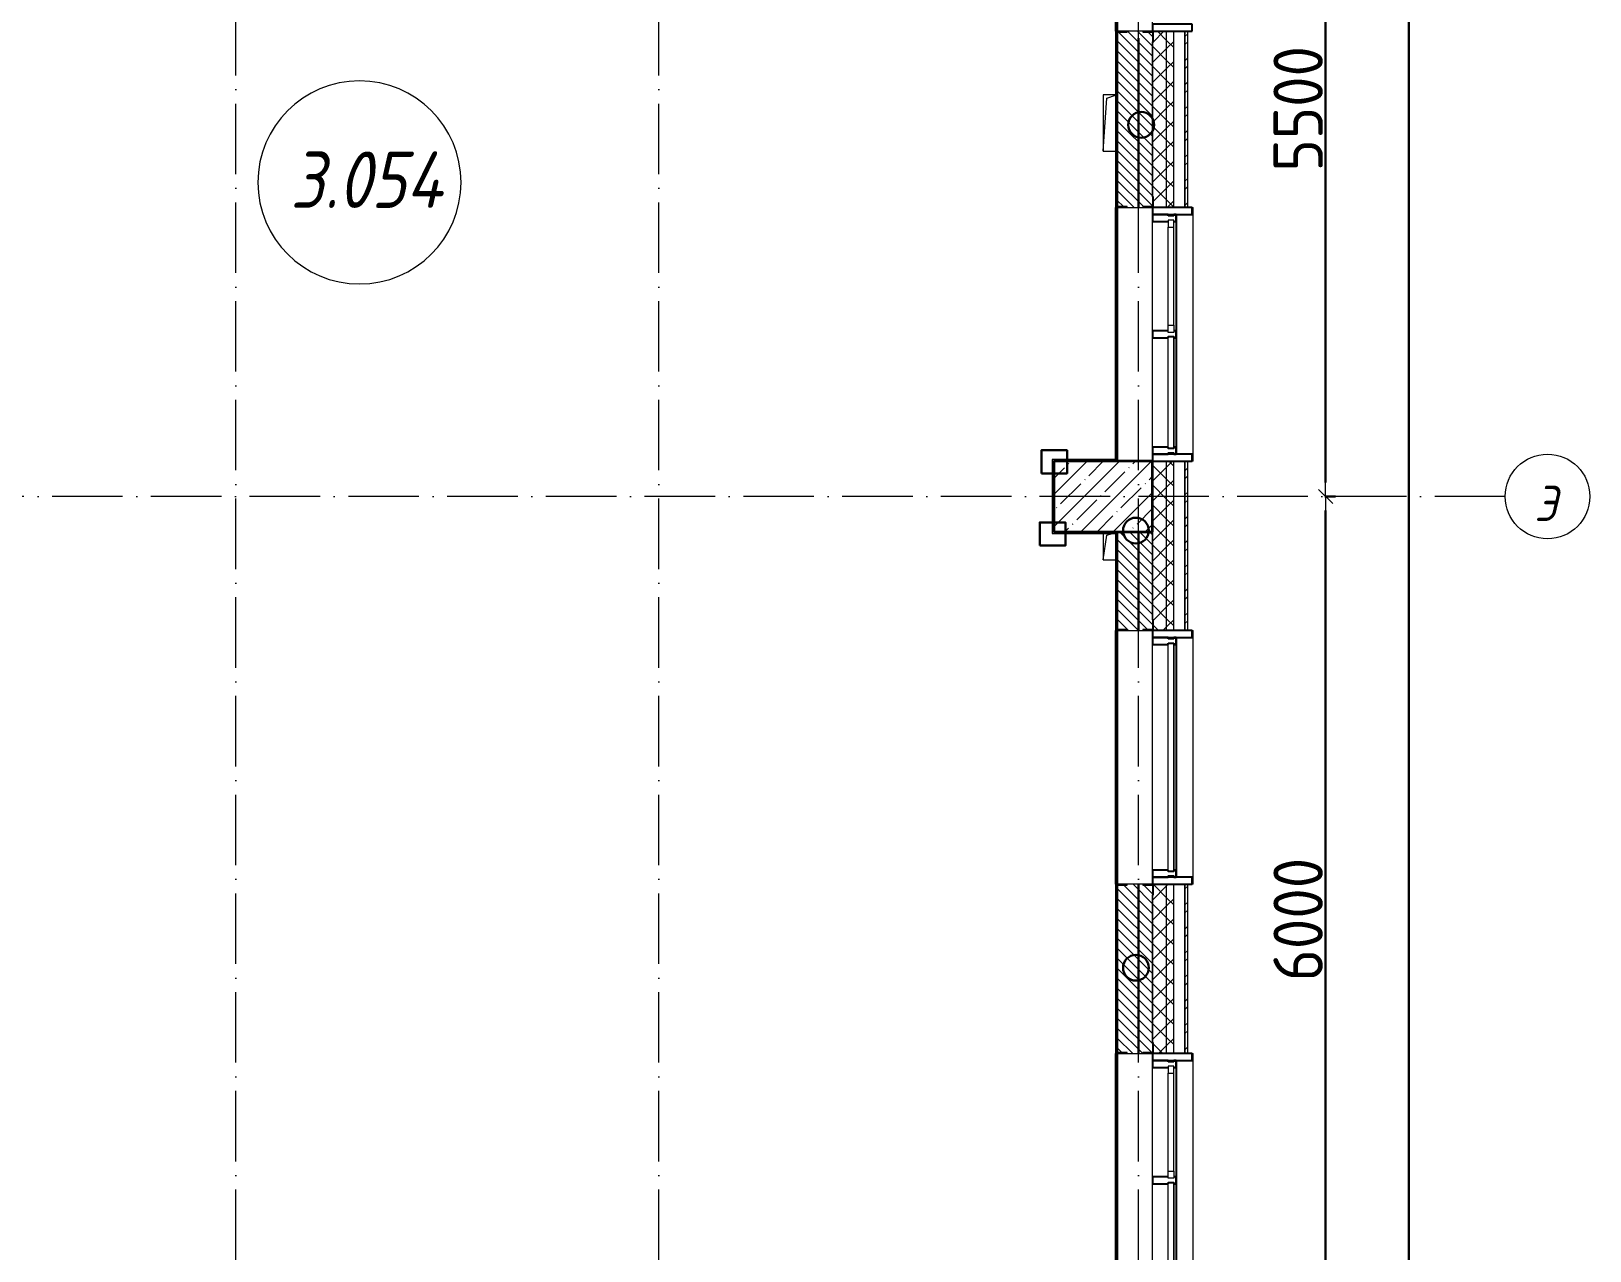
# Model space of a CAD drawing. Header units: millimetres. Extents: x -213536 to 1564669, y -45299 to 942238.
# Drawn here: x 448642 to 459692, y 460185 to 468835 of the extents above; entities that cross this region are included whole.
import ezdxf

# ---------------------------------------------------------------- set-up
doc = ezdxf.new("R2010")
doc.units = ezdxf.units.MM
doc.linetypes.add('50_200_ШТРИХ_1Т_ш5_п1_п1_', pattern=[700, 500, -100, 0, -100])
doc.linetypes.add('Штрих короткий', pattern=[300, 150, -150])
for name, color, linetype, lineweight in [('0-1', 7, 'Continuous', 5), ('0-2', 7, 'Continuous', 9), ('2.1) ПГП окна 2.8 м', 5, 'Continuous', 30), ('3) ЖБ 4м', 3, 'Continuous', 30), ('3.1) ЖБ окна 1.2 м', 102, 'Continuous', 30), ('4) Метл уголки', 6, 'Continuous', 30), ('5) Швы', 2, 'Continuous', 30), ('Импосты витража', 7, 'Continuous', 9), ('Импосты витража-1', 7, 'Continuous', 25), ('Каркас_Импост', 7, 'Continuous', 13), ('Марки помещений', 7, 'Continuous', 9), ('Несущие колонны', 7, 'Continuous', 9), ('Несущие колонны-1', 7, 'Continuous', 35), ('Обобщенные модели', 7, 'Continuous', 9), ('Общие ребра', 7, 'Continuous', 9), ('Окна', 7, 'Continuous', 9), ('Оси', 7, 'Continuous', 9), ('Оси-1', 7, 'Continuous', 20), ('Оси-2', 7, '50_200_ШТРИХ_1Т_ш5_п1_п1_', 9), ('Остекление-1', 7, 'Continuous', 9), ('Перемычка-1', 7, 'Штрих короткий', 9), ('Размеры', 7, 'Continuous', 15), ('Стены', 7, 'Continuous', 9), ('Стены-1', 7, 'Continuous', 13), ('Штриховка разреза-1', 7, 'Continuous', 9)]:
    doc.layers.add(name, color=color, linetype=linetype, lineweight=lineweight)
doc.layers.add('Каркас_Импост-2', color=7, linetype='Continuous', lineweight=9, true_color=0xaaaaaa)
doc.layers.get('0-2').off()
doc.styles.add('ISOCPEUR_I_1', font='isocpeui.ttf', dxfattribs={"width": 0.85, "height": 2.5})
doc.styles.add('ISOCPEUR_I_2', font='isocpeui.ttf', dxfattribs={"width": 0.85, "height": 2.3})
doc.styles.add('СПДС', font='isocpeur.ttf', dxfattribs={"width": 0.9})
doc.dimstyles.new('Размера А3', dxfattribs={"dimtxt": 200, "dimasz": 100, "dimexe": 70, "dimexo": 100, "dimgap": 20, "dimtad": 1, "dimdec": 0, "dimrnd": 10, "dimzin": 0, "dimdsep": 46, "dimtxsty": 'СПДС', "dimblk": 'ARROWHEAD_6', "dimcen": 1, "dimclrd": 256, "dimclre": 256, "dimclrt": 256, "dimazin": 0, "dimtfac": 1, "dimtdec": 0, "dimtmove": 2, "dimatfit": 3, "dimfxl": 1, "dimtolj": 1, "dimtzin": 0, "dimarcsym": 0})
pattern_1 = [(135, (0, 0), (-35.35534, -35.35534), [])]
pattern_2 = [(45, (0, 0), (-85.53659, 85.53659), []), (45, (57.02, 0), (-85.53659, 85.53659), [])]
pattern_3 = [(45, (0, 0), (-70.71068, 70.71068), []), (135, (0, 0), (-70.71068, -70.71068), [])]

# ---------------------------------------------------------------- blocks, each defined once
blk = doc.blocks.new('Ось сетки - Круг_Ø6_00__ISO-2_5_0_9K_-16731441-АИ2_03_План отделки стен 3-го этажа _Часть 2_')
at = {"layer": 'Оси-1'}
blk.add_circle((0, 0), 3, dxfattribs=at)
blk = doc.blocks.new('ARROWHEAD_6')
at = {"color": 0, "linetype": 'Continuous'}
for p, q in [((0, 0), (-1, 0)), ((-0.5, -0.5), (0.5, 0.5))]:
    blk.add_line(p, q, dxfattribs=at)
blk = doc.blocks.new('*D4707')
at = {"layer": 'Defpoints', "color": 0, "transparency": 16777216}
for p in [(457713, 465535), (457819, 465535), (457713, 459535)]:
    blk.add_point(p, dxfattribs=at)
at = {"layer": 'Размеры', "lineweight": -2, "transparency": 16777216}
for p, q in [((457813, 465535), (457889, 465535)), ((457819, 459635), (457819, 465435)), ((457813, 459535), (457889, 459535))]:
    blk.add_line(p, q, dxfattribs=at)
at = {"layer": 'Размеры', "lineweight": -2, "transparency": 16777216, "xscale": 100, "yscale": 100, "zscale": 100}
for p, rotation in [((457819, 465535), 90), ((457819, 459535), 270)]:
    blk.add_blockref('ARROWHEAD_6', p, dxfattribs=dict(at, rotation=rotation))
at = {"layer": 'Размеры', "transparency": 16777216, "insert": (457624, 462535), "char_height": 350, "width": 2.49, "attachment_point": 5, "rotation": 90, "style": 'СПДС'}
blk.add_mtext('\\A1;6000', dxfattribs=at)
blk = doc.blocks.new('*D4708')
at = {"layer": 'Defpoints', "color": 0, "transparency": 16777216}
for p in [(457713, 471035), (457819, 471035), (457713, 465535)]:
    blk.add_point(p, dxfattribs=at)
at = {"layer": 'Размеры', "lineweight": -2, "transparency": 16777216}
for p, q in [((457813, 471035), (457889, 471035)), ((457819, 465635), (457819, 470935)), ((457813, 465535), (457889, 465535))]:
    blk.add_line(p, q, dxfattribs=at)
at = {"layer": 'Размеры', "lineweight": -2, "transparency": 16777216, "xscale": 100, "yscale": 100, "zscale": 100}
for p, rotation in [((457819, 471035), 90), ((457819, 465535), 270)]:
    blk.add_blockref('ARROWHEAD_6', p, dxfattribs=dict(at, rotation=rotation))
at = {"layer": 'Размеры', "transparency": 16777216, "insert": (457624, 468285), "char_height": 350, "width": 2.49, "attachment_point": 5, "rotation": 90, "style": 'СПДС'}
blk.add_mtext('\\A1;5500', dxfattribs=at)
blk = doc.blocks.new('*D4710')
at = {"layer": 'Defpoints', "color": 0, "transparency": 16777216}
for p in [(458515, 474685), (458409, 441235), (458515, 441235)]:
    blk.add_point(p, dxfattribs=at)
at = {"layer": 'Размеры', "lineweight": -2, "transparency": 16777216}
for p, q in [((458415, 474685), (458339, 474685)), ((458409, 474585), (458409, 441335)), ((458415, 441235), (458339, 441235))]:
    blk.add_line(p, q, dxfattribs=at)
at = {"layer": 'Размеры', "lineweight": -2, "transparency": 16777216, "xscale": 100, "yscale": 100, "zscale": 100}
for p, rotation in [((458409, 474685), 90), ((458409, 441235), 270)]:
    blk.add_blockref('ARROWHEAD_6', p, dxfattribs=dict(at, rotation=rotation))
at = {"layer": 'Размеры', "transparency": 16777216, "insert": (458214, 457960), "char_height": 350, "width": 3.19, "attachment_point": 5, "rotation": 90, "style": 'СПДС'}
blk.add_mtext('\\A1;33450', dxfattribs=at)
blk = doc.blocks.new('BSC_Колонна _Прямоугольная - 500х700-V2-АИ2_03_План отделки стен 3-го этажа _Часть 2_')
at = {"layer": 'Несущие колонны'}
h = blk.add_hatch(dxfattribs=at)
h.set_pattern_fill('FP_7', color=256, style=0, pattern_type=2)
h.set_pattern_definition([(315, (-40300, 25550), (114.04925, 114.04925), []), (315, (-40300, 25435.95), (114.04925, 114.04925), [201.613, -40.323, 3.353, -36.97])])
h.paths.add_polyline_path([(-250, 350), (-250, -350), (250, -350), (250, 350)], flags=0)
at = {"layer": 'Несущие колонны-1'}
for p, q in [((250, 350), (-250, 350)), ((-250, 350), (-250, -350)), ((250, -350), (250, 350)), ((-250, -350), (250, -350))]:
    blk.add_line(p, q, dxfattribs=at)
blk = doc.blocks.new('Проем_Дверь_Прямоугольный - 1800х2700h_оконные проемы-25805030-АИ2_03_План отделки стен 3-го этажа _Часть 2_')
at = {"layer": 'Перемычка-1'}
for p, q in [((900, 125), (-900, 125)), ((900, -125), (-900, -125))]:
    blk.add_line(p, q, dxfattribs=at)
blk = doc.blocks.new('PNS_Панель прямоугольная2 - Нр_Стекло - 40мм-26243474-АИ2_03_План отделки стен 3-го этажа _Часть 2_')
at = {"layer": 'Каркас_Импост'}
for p, q in [((-397.5, 0), (-397.5, 40)), ((-397.5, 40), (-347.5, 40)), ((-347.5, 40), (-347.5, 0)), ((397.5, 40), (347.5, 40)), ((347.5, 40), (347.5, 0)), ((397.5, 0), (397.5, 40)), ((-347.5, 0), (-397.5, 0)), ((347.5, 0), (397.5, 0))]:
    blk.add_line(p, q, dxfattribs=at)
at = {"layer": 'Каркас_Импост-2'}
for p, q in [((-347.5, 40), (347.5, 40)), ((-347.5, 0), (347.5, 0))]:
    blk.add_line(p, q, dxfattribs=at)
blk = doc.blocks.new('Прямоугольный импост - Импост структурный с накладкой - 150мм-25647633-АИ2_03_План отделки стен 3-го этажа _Часть 2_')
at = {"layer": 'Импосты витража-1'}
for p, q in [((-25, 0), (-25, 17)), ((-25, 17), (25, 17)), ((-15, 0), (-25, 0)), ((-15, -40), (-15, 0)), ((25, 17), (25, 0)), ((-25, -150), (-25, -40)), ((-25, -40), (-15, -40)), ((25, -40), (25, -150)), ((25, -150), (-25, -150))]:
    blk.add_line(p, q, dxfattribs=at)
blk = doc.blocks.new('Прямоугольный импост - Импост структурный с накладкой - 150мм-25647642-АИ2_03_План отделки стен 3-го этажа _Часть 2_')
at = {"layer": 'Импосты витража'}
for p, q in [((27275, -100), (28050, -100)), ((27275, -267), (28050, -267))]:
    blk.add_line(p, q, dxfattribs=at)
blk = doc.blocks.new('Прямоугольный импост - Импост структурный с накладкой - 150мм-V161-АИ2_03_План отделки стен 3-го этажа _Часть 2_')
at = {"layer": 'Импосты витража-1'}
for p, q in [((-25, 0), (-25, 17)), ((-25, 17), (25, 17)), ((25, 0), (15, 0)), ((15, 0), (15, -40)), ((25, 17), (25, 0)), ((-25, -150), (-25, -40)), ((15, -40), (25, -40)), ((25, -40), (25, -150)), ((25, -150), (-25, -150))]:
    blk.add_line(p, q, dxfattribs=at)
blk = doc.blocks.new('PNS_Панель прямоугольная1 - Нр_Стекло - 40мм-25259299-АИ2_03_План отделки стен 3-го этажа _Часть 2_')
at = {"layer": 'Остекление-1'}
for p, q in [((-387.5, 40), (387.5, 40)), ((-397.5, 0), (397.5, 0)), ((387.5, 0), (-387.5, 0))]:
    blk.add_line(p, q, dxfattribs=at)
blk = doc.blocks.new('Прямоугольный импост - Импост структурный с накладкой - 150мм-25647644-АИ2_03_План отделки стен 3-го этажа _Часть 2_')
at = {"layer": 'Импосты витража-1'}
for p, q in [((-25, 0), (-25, 17)), ((-25, 17), (25, 17)), ((-15, 0), (-25, 0)), ((-15, -40), (-15, 0)), ((25, 0), (15, 0)), ((15, 0), (15, -40)), ((25, 17), (25, 0)), ((-25, -150), (-25, -40)), ((-25, -40), (-15, -40)), ((15, -40), (25, -40)), ((25, -40), (25, -150)), ((25, -150), (-25, -150))]:
    blk.add_line(p, q, dxfattribs=at)
blk = doc.blocks.new('Прямоугольный импост - Откос НВФ_50х280 мм-V169-АИ2_03_План отделки стен 3-го этажа _Часть 2_')
at = {"layer": 'Импосты витража-1'}
for p, q in [((-50, 130), (0, 130)), ((-50, -150), (-50, 130)), ((0, 130), (0, -144)), ((0, -150), (-50, -150))]:
    blk.add_line(p, q, dxfattribs=at)
blk = doc.blocks.new('Прямоугольный импост - Откос НВФ_50х280 мм-V170-АИ2_03_План отделки стен 3-го этажа _Часть 2_')
at = {"layer": 'Импосты витража-1'}
for p, q in [((0, 130), (-50, 130)), ((-50, 130), (-50, -150)), ((0, -150), (0, 130)), ((-50, -150), (0, -150))]:
    blk.add_line(p, q, dxfattribs=at)
blk = doc.blocks.new('PNS_Панель прямоугольная1 - Нр_Стекло - 40мм-25293744-АИ2_03_План отделки стен 3-го этажа _Часть 2_')
at = {"layer": 'Остекление-1'}
for p, q in [((-800, 40), (800, 40)), ((-810, 0), (810, 0)), ((800, 0), (-800, 0))]:
    blk.add_line(p, q, dxfattribs=at)
blk = doc.blocks.new('Прямоугольный импост - Импост структурный с накладкой - 150мм-25651488-АИ2_03_План отделки стен 3-го этажа _Часть 2_')
at = {"layer": 'Импосты витража'}
for p, q in [((41650, -100), (43250, -100)), ((41650, -267), (43250, -267))]:
    blk.add_line(p, q, dxfattribs=at)
blk = doc.blocks.new('Прямоугольный импост - Импост структурный с накладкой - 150мм-25651501-АИ2_03_План отделки стен 3-го этажа _Часть 2_')
at = {"layer": 'Импосты витража-1'}
for p, q in [((-25, 0), (-25, 17)), ((-25, 17), (25, 17)), ((-15, 0), (-25, 0)), ((-15, -40), (-15, 0)), ((25, 0), (15, 0)), ((15, 0), (15, -40)), ((25, 17), (25, 0)), ((-25, -150), (-25, -40)), ((-25, -40), (-15, -40)), ((15, -40), (25, -40)), ((25, -40), (25, -150)), ((25, -150), (-25, -150))]:
    blk.add_line(p, q, dxfattribs=at)
blk = doc.blocks.new('Прямоугольный импост - Откос НВФ_50х280 мм-25995271-АИ2_03_План отделки стен 3-го этажа _Часть 2_')
at = {"layer": 'Импосты витража-1'}
for p, q in [((-50, 130), (0, 130)), ((-50, -150), (-50, 130)), ((0, 130), (0, -144)), ((0, -150), (-50, -150))]:
    blk.add_line(p, q, dxfattribs=at)
blk = doc.blocks.new('Прямоугольный импост - Откос НВФ_50х280 мм-25995273-АИ2_03_План отделки стен 3-го этажа _Часть 2_')
at = {"layer": 'Импосты витража-1'}
for p, q in [((0, 130), (-50, 130)), ((-50, 130), (-50, -150)), ((0, -144), (0, 130)), ((-50, -150), (0, -150))]:
    blk.add_line(p, q, dxfattribs=at)
blk = doc.blocks.new('Прямоугольный импост - Откос НВФ_50х280 мм-25993838-АИ2_03_План отделки стен 3-го этажа _Часть 2_')
at = {"layer": 'Импосты витража-1'}
for p, q in [((0, 130), (-50, 130)), ((-50, 130), (-50, -150)), ((0, -144), (0, 130)), ((-50, -150), (0, -150))]:
    blk.add_line(p, q, dxfattribs=at)
blk = doc.blocks.new('Фахверк_СКБ_Уголок - 250_2700-27497298-АИ2_03_План отделки стен 3-го этажа _Часть 2_')
at = {"layer": 'Обобщенные модели'}
for p, q in [((200, 181), (125, 181)), ((125, 181), (125, 106)), ((131, 106), (131, 175)), ((131, 175), (200, 175)), ((200, 175), (200, 181)), ((125, 106), (131, 106)), ((131, -6), (125, -6)), ((125, -6), (125, -81)), ((125, -81), (200, -81)), ((131, -75), (131, -6)), ((200, -75), (131, -75)), ((200, -81), (200, -75))]:
    blk.add_line(p, q, dxfattribs=at)
blk = doc.blocks.new('AR_Отверстие прямоугольное _в плите_ - AR_Отверстие прямоугольное _в плите_-V230-АИ2_03_План отделки стен 3-го этажа _Часть 2_')
at = {"layer": 'Обобщенные модели'}
for p, q in [((-50, 88), (-50, -100)), ((-50, -100), (-25, 75)), ((-25, 75), (14, 88)), ((-50, -100), (38, -100))]:
    blk.add_line(p, q, dxfattribs=at)
blk = doc.blocks.new('AR_Отверстие прямоугольное _в плите_ - AR_Отверстие прямоугольное _в плите_-30510902-АИ2_03_План отделки стен 3-го этажа _Часть 2_')
at = {"layer": 'Обобщенные модели'}
for p, q in [((38, 200), (-50, 200)), ((-50, 200), (-50, -200)), ((-50, -200), (-25, 175)), ((-25, 175), (38, 196)), ((-50, -200), (38, -200))]:
    blk.add_line(p, q, dxfattribs=at)
blk = doc.blocks.new('Отлив_СКБ - Отлив витража_120_НВФ-31885687-АИ2_03_План отделки стен 3-го этажа _Часть 2_')
at = {"layer": 'Окна'}
for p, q in [((1750, -2), (50, -2)), ((0, -120), (0, -113)), ((0, -120), (1800, -120)), ((1800, -113), (1800, -120))]:
    blk.add_line(p, q, dxfattribs=at)
blk = doc.blocks.new('0125-Р-ОО-Ш2-АР-о_23_10_2024_rvt-1-АИ2_03_План отделки стен 3-го этажа _Часть 2_')
at = {"layer": 'Штриховка разреза-1'}
h = blk.add_hatch(dxfattribs=at)
h.set_pattern_fill('FP_80', color=256, style=0, pattern_type=2)
h.set_pattern_definition(pattern_2)
h.paths.add_polyline_path([(26150, 43370), (26150, 43600), (26130, 43600), (26130, 43370)], flags=0)
h.paths.add_polyline_path([(26130, 45400), (26150, 45400), (26150, 49800), (26130, 49800), (26130, 45759)], flags=0)
h = blk.add_hatch(dxfattribs=at)
h.set_pattern_fill('FP_81', color=256, style=0, pattern_type=2)
h.set_pattern_definition(pattern_3)
h.paths.add_polyline_path([(26000, 11350), (26000, 13550), (25906, 13550), (25906, 13475), (25900, 13475), (25900, 11350)], flags=0)
h.paths.add_polyline_path([(26000, 15350), (26000, 16550), (25906, 16550), (25906, 16475), (25900, 16475), (25900, 15425), (25906, 15425), (25906, 15350)], flags=0)
h.paths.add_polyline_path([(26000, 18350), (26000, 19550), (25900, 19550), (25900, 18425), (25906, 18425), (25906, 18350)], flags=0)
h.paths.add_polyline_path([(26000, 21350), (26000, 22550), (25906, 22550), (25906, 22475), (25900, 22475), (25900, 21425), (25906, 21425), (25906, 21350)], flags=0)
h.paths.add_polyline_path([(25900, 24350), (26000, 24350), (26000, 25550), (25906, 25550), (25906, 25475), (25900, 25475), (25900, 24850)], flags=0)
h.paths.add_polyline_path([(26000, 27350), (26000, 28550), (25900, 28550), (25900, 27425), (25906, 27425), (25906, 27350)], flags=0)
h.paths.add_polyline_path([(26000, 30350), (26000, 31550), (25906, 31550), (25906, 31475), (25900, 31475), (25900, 30425), (25906, 30425), (25906, 30350)], flags=0)
h.paths.add_polyline_path([(26000, 33350), (26000, 34550), (25900, 34550), (25900, 33425), (25906, 33425), (25906, 33350)], flags=0)
h.paths.add_polyline_path([(25906, 36350), (26000, 36350), (26000, 37550), (25906, 37550), (25906, 37475), (25900, 37475), (25900, 36425), (25906, 36425), (25906, 36356)], flags=0)
h.paths.add_polyline_path([(26000, 39350), (26000, 40550), (25900, 40550), (25900, 39425), (25906, 39425), (25906, 39350)], flags=0)
h.paths.add_polyline_path([(26000, 42350), (26000, 43600), (25906, 43600), (25906, 43525), (25900, 43525), (25900, 42425), (25906, 42425), (25906, 42350)], flags=0)
h.paths.add_polyline_path([(26000, 45400), (26000, 49550), (25900, 49550), (25900, 45400)], flags=0)
h = blk.add_hatch(dxfattribs=at)
h.set_pattern_fill('FP_81', color=256, style=0, pattern_type=2)
h.set_pattern_definition(pattern_3)
h.paths.add_polyline_path([(26050, 11350), (26050, 13550), (26000, 13550), (26000, 11350)], flags=0)
h.paths.add_polyline_path([(26000, 15350), (26050, 15350), (26050, 16550), (26000, 16550), (26000, 16189)], flags=0)
h.paths.add_polyline_path([(26050, 18350), (26050, 19550), (26000, 19550), (26000, 18350)], flags=0)
h.paths.add_polyline_path([(26050, 21350), (26050, 22550), (26000, 22550), (26000, 21350)], flags=0)
h.paths.add_polyline_path([(26000, 24350), (26050, 24350), (26050, 25550), (26000, 25550), (26000, 25430)], flags=0)
h.paths.add_polyline_path([(26050, 27350), (26050, 28550), (26000, 28550), (26000, 27350)], flags=0)
h.paths.add_polyline_path([(26050, 30350), (26050, 31550), (26000, 31550), (26000, 30350)], flags=0)
h.paths.add_polyline_path([(26050, 33350), (26050, 34550), (26000, 34550), (26000, 33350)], flags=0)
h.paths.add_polyline_path([(26000, 36350), (26050, 36350), (26050, 37550), (26000, 37550), (26000, 36519)], flags=0)
h.paths.add_polyline_path([(26050, 39350), (26050, 40550), (26000, 40550), (26000, 39350)], flags=0)
h.paths.add_polyline_path([(26050, 42350), (26050, 43600), (26000, 43600), (26000, 42350)], flags=0)
h.paths.add_polyline_path([(26000, 45400), (26050, 45400), (26050, 49550), (26000, 49550), (26000, 45759)], flags=0)
h = blk.add_hatch(dxfattribs=at)
h.set_pattern_fill('FP_1', color=256, style=0, pattern_type=2)
h.set_pattern_definition(pattern_1)
h.paths.add_polyline_path([(25831, 42350), (25831, 42356), (25900, 42356), (25900, 43594), (25831, 43594), (25831, 43600), (25719, 43600), (25719, 43594), (25650, 43594), (25650, 42356), (25719, 42356), (25719, 42350), (25766, 42350)], flags=0)
h = blk.add_hatch(dxfattribs=at)
h.set_pattern_fill('FP_80', color=256, style=0, pattern_type=2)
h.set_pattern_definition(pattern_2)
h.paths.add_polyline_path([(26150, 11540), (26150, 13550), (26130, 13550), (26130, 11540)], flags=0)
h.paths.add_polyline_path([(26130, 15350), (26150, 15350), (26150, 16550), (26130, 16550), (26130, 16189)], flags=0)
h.paths.add_polyline_path([(26150, 18350), (26150, 19550), (26130, 19550), (26130, 18350)], flags=0)
h.paths.add_polyline_path([(26150, 21350), (26150, 22550), (26130, 22550), (26130, 21350)], flags=0)
h.paths.add_polyline_path([(26150, 24350), (26150, 25550), (26130, 25550), (26130, 24350)], flags=0)
h.paths.add_polyline_path([(26150, 27350), (26150, 28550), (26130, 28550), (26130, 27350)], flags=0)
h.paths.add_polyline_path([(26150, 30350), (26150, 31550), (26130, 31550), (26130, 30350)], flags=0)
h.paths.add_polyline_path([(26130, 33350), (26150, 33350), (26150, 34550), (26130, 34550), (26130, 33747)], flags=0)
h.paths.add_polyline_path([(26150, 36350), (26150, 37550), (26130, 37550), (26130, 36350)], flags=0)
h.paths.add_polyline_path([(26150, 39350), (26150, 40550), (26130, 40550), (26130, 39350)], flags=0)
h.paths.add_polyline_path([(26130, 42350), (26150, 42350), (26150, 43370), (26130, 43370), (26130, 42987)], flags=0)
h = blk.add_hatch(dxfattribs=at)
h.set_pattern_fill('FP_1', color=256, style=0, pattern_type=2)
h.set_pattern_definition(pattern_1)
h.paths.add_polyline_path([(25719, 36350), (25831, 36350), (25831, 36356), (25900, 36356), (25900, 37544), (25831, 37544), (25831, 37550), (25719, 37550), (25719, 37544), (25650, 37544), (25650, 36356), (25719, 36356)], flags=0)
h.paths.add_polyline_path([(25719, 39350), (25831, 39350), (25831, 39356), (25900, 39356), (25900, 40050), (25650, 40050), (25650, 39356), (25719, 39356)], flags=0)
at = {"layer": 'Общие ребра'}
for p, q in [((26000, 42350), (26000, 43600)), ((26050, 42350), (26050, 43600)), ((25900, 42425), (25900, 43525)), ((25900, 43525), (25900, 42425)), ((26000, 39350), (26000, 40550)), ((26050, 39350), (26050, 40550)), ((25900, 40050), (25900, 39425)), ((25900, 39425), (25900, 40050)), ((25900, 37475), (25900, 36425)), ((25900, 36425), (25900, 37475)), ((26000, 36350), (26000, 37550)), ((26050, 36350), (26050, 37550))]:
    blk.add_line(p, q, dxfattribs=at)
at = {"layer": 'Стены'}
for p, q in [((25650, 43600), (25650, 45388)), ((25650, 40550), (25650, 42350)), ((25650, 37550), (25650, 39350)), ((25650, 34550), (25650, 36350))]:
    blk.add_line(p, q, dxfattribs=at)
at = {"layer": 'Стены-1'}
for p, q in [((25831, 43600), (25719, 43600)), ((26130, 43600), (25906, 43600)), ((26130, 43600), (26130, 43370)), ((26150, 43600), (26130, 43600)), ((26130, 42350), (26130, 43600)), ((26150, 43370), (26150, 43600)), ((25650, 43525), (25650, 42425)), ((26130, 43370), (26130, 42350)), ((26150, 42350), (26150, 43370)), ((25719, 42350), (25831, 42350)), ((25906, 42350), (26130, 42350)), ((26130, 42350), (26150, 42350)), ((26130, 40550), (25900, 40550)), ((26130, 39350), (26130, 40550)), ((26130, 40550), (26130, 39350)), ((26150, 40550), (26130, 40550)), ((26150, 39350), (26150, 40550)), ((25650, 40050), (25650, 39425)), ((25719, 39350), (25831, 39350)), ((25906, 39350), (26130, 39350)), ((26130, 39350), (26150, 39350)), ((25650, 37475), (25650, 36425)), ((25831, 37550), (25719, 37550)), ((26130, 37550), (25906, 37550)), ((26130, 36350), (26130, 37550)), ((26130, 37550), (26130, 36350)), ((26150, 37550), (26130, 37550)), ((26150, 36350), (26150, 37550)), ((25719, 36350), (25831, 36350)), ((25906, 36350), (26130, 36350)), ((26130, 36350), (26150, 36350))]:
    blk.add_line(p, q, dxfattribs=at)
at = {"layer": '0-2'}
for name, p, rotation in [('Проем_Дверь_Прямоугольный - 1800х2700h_оконные проемы-25805030-АИ2_03_План отделки стен 3-го этажа _Часть 2_', (25775, 44500), 269.9999999999999), ('Прямоугольный импост - Откос НВФ_50х280 мм-25993838-АИ2_03_План отделки стен 3-го этажа _Часть 2_', (26050, 43600), 269.9999999999975), ('Фахверк_СКБ_Уголок - 250_2700-27497298-АИ2_03_План отделки стен 3-го этажа _Часть 2_', (25725, 43725), 269.9999999999999), ('Фахверк_СКБ_Уголок - 250_2700-27497298-АИ2_03_План отделки стен 3-го этажа _Часть 2_', (25825, 42225), 89.99999999999991), ('Проем_Дверь_Прямоугольный - 1800х2700h_оконные проемы-25805030-АИ2_03_План отделки стен 3-го этажа _Часть 2_', (25775, 41450), 269.9999999999999), ('Отлив_СКБ - Отлив витража_120_НВФ-31885687-АИ2_03_План отделки стен 3-го этажа _Часть 2_', (26067, 40550), 89.99999999999932), ('Прямоугольный импост - Импост структурный с накладкой - 150мм-25647642-АИ2_03_План отделки стен 3-го этажа _Часть 2_', (25800, 14200), 89.99999999999999), ('PNS_Панель прямоугольная2 - Нр_Стекло - 40мм-26243474-АИ2_03_План отделки стен 3-го этажа _Часть 2_', (26050, 41862), 89.99999999999753), ('Прямоугольный импост - Импост структурный с накладкой - 150мм-25647642-АИ2_03_План отделки стен 3-го этажа _Часть 2_', (25800, 13375), 89.99999999999999), ('PNS_Панель прямоугольная1 - Нр_Стекло - 40мм-25259299-АИ2_03_План отделки стен 3-го этажа _Часть 2_', (26050, 41037), 89.99999999999753), ('Прямоугольный импост - Откос НВФ_50х280 мм-V170-АИ2_03_План отделки стен 3-го этажа _Часть 2_', (26050, 40550), 269.9999999999975), ('BSC_Колонна _Прямоугольная - 500х700-V2-АИ2_03_План отделки стен 3-го этажа _Часть 2_', (25550, 40300), 89.9999999999999), ('Фахверк_СКБ_Уголок - 250_2700-27497298-АИ2_03_План отделки стен 3-го этажа _Часть 2_', (25825, 39225), 89.99999999999991), ('Проем_Дверь_Прямоугольный - 1800х2700h_оконные проемы-25805030-АИ2_03_План отделки стен 3-го этажа _Часть 2_', (25775, 38450), 269.9999999999999), ('Отлив_СКБ - Отлив витража_120_НВФ-31885687-АИ2_03_План отделки стен 3-го этажа _Часть 2_', (26067, 37550), 89.99999999999932), ('Прямоугольный импост - Импост структурный с накладкой - 150мм-25651488-АИ2_03_План отделки стен 3-го этажа _Часть 2_', (25800, -4000), 89.99999999999986), ('PNS_Панель прямоугольная1 - Нр_Стекло - 40мм-25293744-АИ2_03_План отделки стен 3-го этажа _Часть 2_', (26050, 38450), 89.99999999999899), ('Прямоугольный импост - Откос НВФ_50х280 мм-25995273-АИ2_03_План отделки стен 3-го этажа _Часть 2_', (26050, 37550), 269.999999999999), ('Фахверк_СКБ_Уголок - 250_2700-27497298-АИ2_03_План отделки стен 3-го этажа _Часть 2_', (25725, 37675), 269.9999999999999), ('Фахверк_СКБ_Уголок - 250_2700-27497298-АИ2_03_План отделки стен 3-го этажа _Часть 2_', (25825, 36225), 89.99999999999991), ('Проем_Дверь_Прямоугольный - 1800х2700h_оконные проемы-25805030-АИ2_03_План отделки стен 3-го этажа _Часть 2_', (25775, 35450), 269.9999999999999), ('Прямоугольный импост - Импост структурный с накладкой - 150мм-25647642-АИ2_03_План отделки стен 3-го этажа _Часть 2_', (25800, 8200), 89.99999999999999), ('PNS_Панель прямоугольная2 - Нр_Стекло - 40мм-26243474-АИ2_03_План отделки стен 3-го этажа _Часть 2_', (26050, 35863), 89.99999999999753), ('Отлив_СКБ - Отлив витража_120_НВФ-31885687-АИ2_03_План отделки стен 3-го этажа _Часть 2_', (26067, 34550), 89.99999999999932), ('Прямоугольный импост - Импост структурный с накладкой - 150мм-25647642-АИ2_03_План отделки стен 3-го этажа _Часть 2_', (25800, 7375), 89.99999999999999), ('PNS_Панель прямоугольная1 - Нр_Стекло - 40мм-25259299-АИ2_03_План отделки стен 3-го этажа _Часть 2_', (26050, 35038), 89.99999999999753)]:
    blk.add_blockref(name, p, dxfattribs=dict(at, rotation=rotation))
for name, p in [('AR_Отверстие прямоугольное _в плите_ - AR_Отверстие прямоугольное _в плите_-30510902-АИ2_03_План отделки стен 3-го этажа _Часть 2_', (25600, 42950)), ('AR_Отверстие прямоугольное _в плите_ - AR_Отверстие прямоугольное _в плите_-V230-АИ2_03_План отделки стен 3-го этажа _Часть 2_', (25600, 39950))]:
    blk.add_blockref(name, p, dxfattribs=at)
at = {"layer": '0-2', "extrusion": (0, 0, -1)}
for name, p, rotation in [('Прямоугольный импост - Откос НВФ_50х280 мм-V169-АИ2_03_План отделки стен 3-го этажа _Часть 2_', (-26050, 42350), 90.00000000000249), ('Прямоугольный импост - Импост структурный с накладкой - 150мм-V161-АИ2_03_План отделки стен 3-го этажа _Часть 2_', (-26050, 42275), 90.00000000000249), ('Прямоугольный импост - Импост структурный с накладкой - 150мм-25647633-АИ2_03_План отделки стен 3-го этажа _Часть 2_', (-26050, 41450), 90.00000000000249), ('Прямоугольный импост - Импост структурный с накладкой - 150мм-25647644-АИ2_03_План отделки стен 3-го этажа _Часть 2_', (-26050, 40625), 90.00000000000249), ('Прямоугольный импост - Откос НВФ_50х280 мм-25995271-АИ2_03_План отделки стен 3-го этажа _Часть 2_', (-26050, 39350), 90.00000000000101), ('Прямоугольный импост - Импост структурный с накладкой - 150мм-25651501-АИ2_03_План отделки стен 3-го этажа _Часть 2_', (-26050, 39275), 90.00000000000101), ('Прямоугольный импост - Импост структурный с накладкой - 150мм-25651501-АИ2_03_План отделки стен 3-го этажа _Часть 2_', (-26050, 37625), 90.00000000000101), ('Прямоугольный импост - Откос НВФ_50х280 мм-V169-АИ2_03_План отделки стен 3-го этажа _Часть 2_', (-26050, 36350), 90.00000000000249), ('Прямоугольный импост - Импост структурный с накладкой - 150мм-V161-АИ2_03_План отделки стен 3-го этажа _Часть 2_', (-26050, 36275), 90.00000000000249), ('Прямоугольный импост - Импост структурный с накладкой - 150мм-25647633-АИ2_03_План отделки стен 3-го этажа _Часть 2_', (-26050, 35450), 90.00000000000249)]:
    blk.add_blockref(name, p, dxfattribs=dict(at, rotation=rotation))
blk = doc.blocks.new('AI_Марка_Помещение_х1__Общий_E___ISO-2_1K_ - Номер-16210215-АИ2_03_План отделки стен 3-го этажа _Часть 2_')
at = {"layer": 'Марки помещений'}
for start, end in [(360, 180), (180, 360)]:
    blk.add_arc((0.039, 0.312), 2.4, start, end, dxfattribs=at)
blk = doc.blocks.new('3этНиз')
at = {"layer": 'Стены'}
for p, q in [((456330, 468835), (456330, 470623)), ((456342, 470623), (456342, 468835)), ((456330, 465797), (456330, 467585)), ((456342, 467585), (456342, 465785)), ((456330, 462785), (456330, 464585)), ((456342, 464585), (456342, 462785)), ((456330, 459797), (456330, 461585)), ((456342, 461585), (456342, 459785))]:
    blk.add_line(p, q, dxfattribs=at)
at = {"layer": 'Стены-1'}
for p, q in [((456330, 468835), (456330, 467585)), ((456336, 468835), (456330, 468835)), ((456342, 467660), (456342, 468760)), ((456330, 467585), (456336, 467585)), ((455880, 465797), (455880, 465273)), ((456330, 465797), (455880, 465797)), ((456330, 465785), (456330, 465797)), ((455880, 465273), (456330, 465273)), ((456330, 465273), (456330, 464585)), ((456342, 464660), (456342, 465285)), ((456330, 464585), (456336, 464585)), ((456330, 462785), (456330, 461585)), ((456336, 462785), (456330, 462785)), ((456342, 461660), (456342, 462710)), ((456330, 461585), (456336, 461585))]:
    blk.add_line(p, q, dxfattribs=at)
at = {"layer": '0-1'}
blk.add_blockref('0125-Р-ОО-Ш2-АР-о_23_10_2024_rvt-1-АИ2_03_План отделки стен 3-го этажа _Часть 2_', (430692, 425235), dxfattribs=at)
at = {"layer": 'Марки помещений', "color": 3, "xscale": 300, "yscale": 300, "zscale": 99.99999999999993}
blk.add_blockref('AI_Марка_Помещение_х1__Общий_E___ISO-2_1K_ - Номер-16210215-АИ2_03_План отделки стен 3-го этажа _Часть 2_', (450958, 467669), dxfattribs=at)
at = {"layer": 'Марки помещений', "color": 114, "true_color": 0x139b48, "insert": (450479, 467982), "char_height": 400, "width": 817.72, "attachment_point": 1, "style": 'ISOCPEUR_I_2'}
blk.add_mtext('3.054', dxfattribs=at)
blk = doc.blocks.new('Ось 3 этаж')
at = {"layer": 'Оси-2'}
for p, q in [((450092.1, 423014.8), (450092.1, 477896.8)), ((453092.1, 423014.8), (453092.1, 477896.8)), ((456492.1, 423014.8), (456492.1, 477896.8)), ((459092.1, 465535.4), (428373.3, 465535.4))]:
    blk.add_line(p, q, dxfattribs=at)
at = {"layer": 'Оси-1', "xscale": 99.99999999999993, "yscale": 99.99999999999993, "zscale": 99.99999999999993, "rotation": 89.99999999999982}
blk.add_blockref('Ось сетки - Круг_Ø6_00__ISO-2_5_0_9K_-16731441-АИ2_03_План отделки стен 3-го этажа _Часть 2_', (459392.1, 465535.4), dxfattribs=at)
at = {"layer": 'Оси', "insert": (459299.3, 465611.5), "char_height": 250, "width": 223.671, "attachment_point": 1, "style": 'ISOCPEUR_I_1'}
blk.add_mtext('\\fISOCPEUR|b0|i1|c204|p34|;\\W.9;Э', dxfattribs=at)
at = {"layer": 'Размеры'}
for base, p1, p2, picture, middle in [((458409.2, 441235.4), (458515.3, 474685.4), (458515.3, 441235.4), '*D4710', (458214.2, 457960.4)), ((457819.1, 471035.4), (457713, 465535.4), (457713, 471035.4), '*D4708', (457624.1, 468285.4)), ((457819.1, 465535.4), (457713, 459535.4), (457713, 465535.4), '*D4707', (457624.1, 462535.4))]:
    dim = blk.add_linear_dim(base=base, p1=p1, p2=p2, angle=90, dimstyle='Размера А3', override={"dimtxt": 350}, dxfattribs=at)
    dim.commit()
    dim.dimension.update_dxf_attribs({"geometry": picture, "text_midpoint": middle})

msp = doc.modelspace()

# ---------------------------------------------------------------- linework, layer by layer
at = {"layer": '2.1) ПГП окна 2.8 м'}
for points in [[(456492.1, 467585.4), (456492.1, 468785.4)], [(456492.1, 465285.4), (456492.1, 464585.4)], [(456492.1, 461585.4), (456492.1, 462785.4)]]:
    msp.add_lwpolyline(points, dxfattribs=at)
at = {"layer": '3) ЖБ 4м'}
msp.add_lwpolyline([(456342.1, 465785.4), (455892.1, 465785.4), (455892.1, 465285.4), (456342.1, 465285.4)], dxfattribs=at)
at = {"layer": '3.1) ЖБ окна 1.2 м'}
for points in [[(456342.1, 465785.4), (456342.1, 470635.4)], [(456342.1, 459785.4), (456342.1, 465285.4)]]:
    msp.add_lwpolyline(points, dxfattribs=at)
at = {"layer": '4) Метл уголки'}
for points in [[(455804.5, 465698.8), (455985.8, 465698.8), (455985.8, 465863.6), (455804.5, 465863.6)], [(455792.5, 465186.8), (455973.8, 465186.8), (455973.8, 465351.6), (455792.5, 465351.6)]]:
    msp.add_lwpolyline(points, close=True, dxfattribs=at)
at = {"layer": '5) Швы'}
for centre in [(456511.3, 468171.3), (456474.2, 465293.3), (456474.2, 462193.3)]:
    msp.add_circle(centre, 91.6, dxfattribs=at)

# ---------------------------------------------------------------- block references
at = {"color": 5, "lineweight": 30}
msp.add_blockref('Ось 3 этаж', (0, 0), dxfattribs=at)
at = {"layer": '3) ЖБ 4м'}
msp.add_blockref('3этНиз', (0, 0), dxfattribs=at)

# ---------------------------------------------------------------- texts
at = {"layer": 'Марки помещений', "color": 114, "true_color": 0x139b48, "insert": (450479.4, 467981.9), "char_height": 400, "width": 817.721, "attachment_point": 1, "style": 'ISOCPEUR_I_2'}
msp.add_mtext('3.054', dxfattribs=at)

doc.saveas('drawing.dxf')
